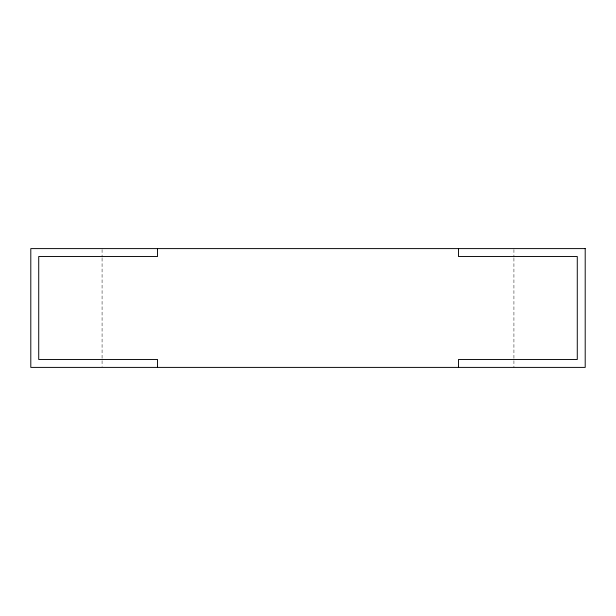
<?xml version="1.0" encoding="UTF-8"?>
<svg xmlns="http://www.w3.org/2000/svg" width="616" height="616" viewBox="0 0 616 616"><rect width="100%" height="100%" fill="white"/><g stroke="black" fill="none" stroke-linecap="round" stroke-linejoin="round"><path stroke-width="0.46" stroke-dasharray="3.08 2.31" d="M513.921 249.557L513.921 257.226M513.921 258.181L513.921 359.736M513.921 360.691L513.921 367.398M102.079 249.557L102.079 257.226M102.079 258.181L102.079 359.736M102.079 360.691L102.079 366.443"/><path stroke-width="0.92" d="M458.481 248.602L458.481 256.518L577.277 256.518L577.277 359.482L458.481 359.482L458.481 367.398M157.519 248.602L157.519 256.518L38.723 256.518L38.723 359.482L157.519 359.482L157.519 367.398M585.2 248.602L30.8 248.602L30.8 367.398L585.2 367.398L585.2 248.602"/></g></svg>
